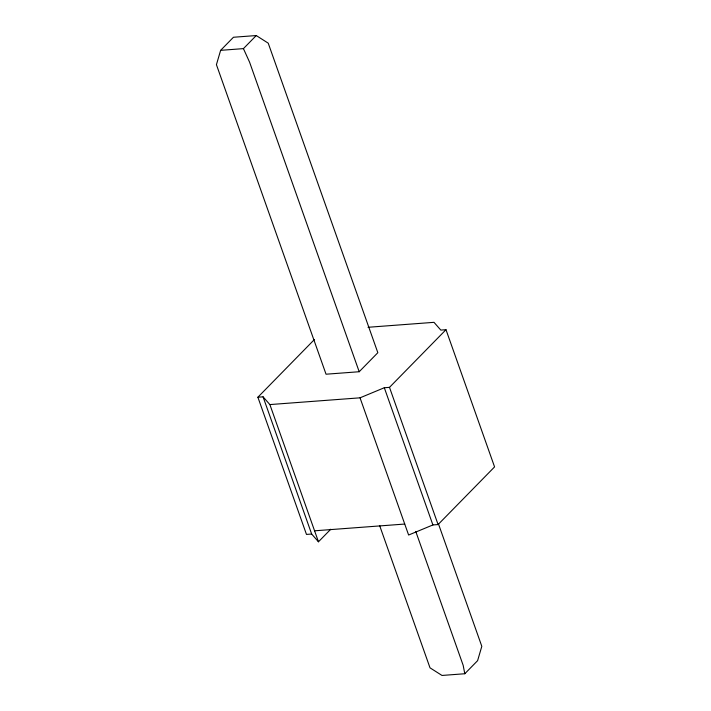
<?xml version="1.0" encoding="UTF-8"?>
<svg xmlns="http://www.w3.org/2000/svg" width="711" height="711" viewBox="0 0 711 711"><rect width="100%" height="100%" fill="white"/><g stroke="black" fill="none" stroke-linecap="round" stroke-linejoin="round"><path stroke-width="1.07" d="M220.632 50.339L216.428 64.674L326.038 374.208L359.197 371.729L377.834 352.709L268.225 43.167L256.244 35.55L233.448 37.256L220.632 50.339L243.429 48.624L256.244 35.55M330.793 529.206L318.466 541.791L311.658 534.032L306.477 534.423L257.889 397.218L314.378 339.565M360.033 397.822L384.313 387.744L389.495 387.353L445.993 329.7L494.572 466.905L438.083 524.558L432.901 524.949L408.621 535.028L360.033 397.822L269.878 404.577L263.07 396.827L257.889 397.218M379.63 525.553L430.013 667.833L441.993 675.45L464.79 673.744L477.605 660.661L481.809 646.326L438.465 523.918M368.031 327.282L434.003 322.332L440.811 330.091L445.993 329.7M314.573 530.806L404.728 524.051M243.429 48.624L249.588 62.186L359.197 371.729M389.495 387.353L438.083 524.558M384.313 387.744L432.901 524.949M415.757 531.437L463.172 665.345L464.79 673.744M269.878 404.577L318.466 541.791M263.07 396.827L311.658 534.032"/></g></svg>
